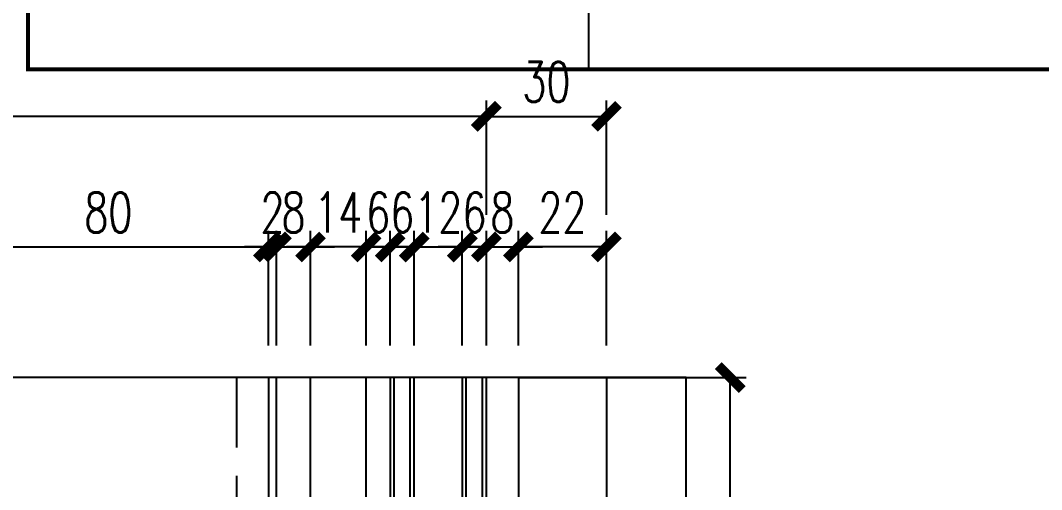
# Model space of a CAD drawing. Extents: x -160106 to 966792, y -663931 to 1550022.
# Drawn here: x -78122.8 to -77867.9, y -84914.1 to -84797 of the extents above; entities that cross this region are included whole.
import ezdxf
from ezdxf.enums import TextEntityAlignment as Align
from ezdxf.xclip import XClip

# ---------------------------------------------------------------- set-up
doc = ezdxf.new("R2010")
doc.units = 0
doc.linetypes.add('ZN-DASH', pattern=[0.35, 0.25, -0.1])
for name, color, linetype in [('!ZN1-填充-8', 8, 'Continuous'), ('!ZN3-玻璃幕墙-4', 4, 'Continuous'), ('!ZN5-钢材投影-40', 40, 'Continuous'), ('!ZN5-铝材投影-112', 112, 'Continuous'), ('!ZN6-虚线-8', 8, 'ZN-DASH'), ('0-cxFrame', 155, 'Continuous'), ('3符号', 173, 'Continuous'), ('DIM', 173, 'Continuous')]:
    doc.layers.add(name, color=color, linetype=linetype)
doc.layers.add('0-cxText', color=131, linetype='Continuous', lineweight=25)
doc.styles.add('cx_tuming', font='simhei.ttf')
doc.styles.add('cx_tuqian1', font='')
doc.styles.add('DHTEXT-1', font='ROMANS.shx', dxfattribs={"width": 0.7, "bigfont": 'CHINESE.shx'})
doc.styles.add('黑体', font='simhei.ttf', dxfattribs={"height": 12})
doc.styles.get('cx_tuqian1').set_extended_font_data('SimSun')
doc.dimstyles.new('ZN4', dxfattribs={"dimscale": 4, "dimtxt": 2.5, "dimasz": 1.5, "dimexe": 1, "dimexo": 2, "dimgap": 0.9, "dimtad": 1, "dimdec": 0, "dimdsep": 46, "dimtxsty": 'DHTEXT-1', "dimblk": 'ARCHTICK', "dimcen": 2.5, "dimclrd": 173, "dimclre": 173, "dimclrt": 7, "dimazin": 2, "dimtfac": 1, "dimtix": 1, "dimtmove": 2, "dimatfit": 3, "dimfxl": 0, "dimarcsym": 0})

# ---------------------------------------------------------------- blocks, each defined once
blk = doc.blocks.new('*U1405')
at = {"layer": '!ZN1-填充-8'}
for p, q in [((-23, 8), (-23, 531.91)), ((-19, 8), (-19, 531.91)), ((-5, 8), (-5, 531.91)), ((-1, 8), (-1, 531.91))]:
    blk.add_line(p, q, dxfattribs=at)
at = {"layer": '!ZN3-玻璃幕墙-4'}
for points in [[(-24, 531.91), (-24, 9), (-23, 8), (-19, 8), (-18, 9), (-18, 531.91)], [(-6, 531.91), (-6, 9), (-5, 8), (-1, 8), (0, 9), (0, 531.91)]]:
    blk.add_lwpolyline(points, dxfattribs=at)
at = {"layer": '!ZN5-钢材投影-40', "ltscale": 0.3}
blk.add_line((-54.4, 531.91), (-54.4, -900), dxfattribs=at)
at = {"layer": '!ZN5-铝材投影-112'}
for p, q in [((-52.4, 40), (-52.4, 531.91)), ((-43.9, 40), (-43.9, 531.91)), ((-30, 40), (-30, 531.91)), ((8, 531.91), (8, -900)), ((30, 531.91), (30, -900))]:
    blk.add_line(p, q, dxfattribs=at)
at = {"layer": '!ZN6-虚线-8', "color": 8, "linetype": 'ZN-DASH', "ltscale": 70}
blk.add_line((-62.4, 531.91), (-62.4, -900), dxfattribs=at)
blk = doc.blocks.new('20250828132035')
at = {"ltscale": 50}
blk.add_blockref('*U1405', (600, 7550), dxfattribs=at)
blk = doc.blocks.new('zjcx_lan_xinxi(Dragon)')
blk.add_line((7000, -17200), (0, -17200))
at = {"const_width": 25}
blk.add_lwpolyline([(0, -20700), (7000, -20700), (7000, 0), (0, 0)], close=True, dxfattribs=at)
for points in [[(0, -20700), (7000, -20700), (7000, -3200)], [(0, -20700), (7000, -20700)]]:
    blk.add_lwpolyline(points, dxfattribs=at)
blk = doc.blocks.new('T-信息(Dragon)')
at = {"layer": '0-cxFrame'}
blk.add_blockref('zjcx_lan_xinxi(Dragon)', (0, 0), dxfattribs=at)
blk = doc.blocks.new('TK22.A2 L(Dragon)')
at = {"layer": '0-cxFrame', "xscale": 0.01, "yscale": 0.01, "zscale": 0.01}
blk.add_blockref('T-信息(Dragon)', (-574, 410), dxfattribs=at)
at = {"style": '黑体', "flags": 4}
blk.add_attdef('图幅', text='', height=3.3, dxfattribs=at).set_placement((-40, 3), align=Align.RIGHT)
at = {"layer": '0-cxText', "flags": 4}
for tag, height, style, p in [('建设单位', 3.5, 'cx_tuming', (-45, 240)), ('项目名称', 3.5, 'cx_tuming', (-45, 210)), ('子项名称', 3.5, 'cx_tuming', (-45, 180)), ('工程编号', 3.3, 'cx_tuqian1', (-35, 165)), ('图名1', 3.5, 'cx_tuming', (-45, 87)), ('图名2', 3.5, 'cx_tuming', (-45, 79)), ('图名3', 3.5, 'cx_tuming', (-45, 71)), ('出图日期', 3.3, 'cx_tuqian1', (-39, 60)), ('专业', 3.3, 'cx_tuqian1', (-55, 52)), ('图号', 3.3, 'cx_tuqian1', (-55, 44)), ('版次', 3.3, 'cx_tuqian1', (-20, 44))]:
    blk.add_attdef(tag, text='', height=height, dxfattribs=dict(at, style=style)).set_placement(p, align=Align.MIDDLE)
at = {"layer": 'Defpoints', "color": 6, "flags": 4}
for tag, height, style, p in [('tufu', 3.3, '黑体', (-12, 12)), ('dwfname', 4, 'cx_tuqian1', (-80, 3))]:
    blk.add_attdef(tag, text='', height=height, dxfattribs=dict(at, style=style)).set_placement(p, align=Align.RIGHT)
blk = doc.blocks.new('_ArchTick')
at = {"color": 0, "linetype": 'ByBlock', "const_width": 0.4}
blk.add_lwpolyline([(-0.5, -0.5), (0.5, 0.5)], dxfattribs=at)
blk = doc.blocks.new('*D1470')
at = {"layer": 'Defpoints', "color": 0, "ltscale": 40, "transparency": 16777216}
for p in [(-78012.49, -84853.51), (-78012.49, -84886.11), (-78006.49, -84886.11)]:
    blk.add_point(p, dxfattribs=at)
at = {"layer": 'DIM', "color": 173, "linetype": 'ByBlock', "lineweight": -2, "ltscale": 40, "transparency": 16777216}
for p, q in [((-78012.49, -84878.11), (-78012.49, -84849.51)), ((-78006.49, -84878.11), (-78006.49, -84849.51)), ((-78012.49, -84853.51), (-78018.49, -84853.51)), ((-78006.49, -84853.51), (-78012.49, -84853.51)), ((-78006.49, -84853.51), (-78000.49, -84853.51))]:
    blk.add_line(p, q, dxfattribs=at)
at = {"layer": 'DIM', "color": 173, "lineweight": -2, "ltscale": 40, "transparency": 16777216, "xscale": 6, "yscale": 6, "zscale": 6}
blk.add_blockref('_ArchTick', (-78012.49, -84853.51), dxfattribs=at)
at = {"layer": 'DIM', "color": 173, "lineweight": -2, "ltscale": 40, "transparency": 16777216, "xscale": 6, "yscale": 6, "zscale": 6, "rotation": 180}
blk.add_blockref('_ArchTick', (-78006.49, -84853.51), dxfattribs=at)
at = {"layer": 'DIM', "color": 7, "ltscale": 40, "transparency": 16777216, "insert": (-78009.49, -84844.91), "char_height": 10, "attachment_point": 5, "style": 'DHTEXT-1'}
blk.add_mtext('6', dxfattribs=at)
blk = doc.blocks.new('*D1471')
at = {"layer": 'Defpoints', "color": 0, "ltscale": 40, "transparency": 16777216}
for p in [(-78012.49, -84853.51), (-78024.49, -84886.11), (-78012.49, -84886.11)]:
    blk.add_point(p, dxfattribs=at)
at = {"layer": 'DIM', "color": 173, "linetype": 'ByBlock', "lineweight": -2, "ltscale": 40, "transparency": 16777216}
for p, q in [((-78024.49, -84878.11), (-78024.49, -84849.51)), ((-78012.49, -84878.11), (-78012.49, -84849.51)), ((-78024.49, -84853.51), (-78030.49, -84853.51)), ((-78024.49, -84853.51), (-78012.49, -84853.51)), ((-78012.49, -84853.51), (-78006.49, -84853.51))]:
    blk.add_line(p, q, dxfattribs=at)
at = {"layer": 'DIM', "color": 173, "lineweight": -2, "ltscale": 40, "transparency": 16777216, "xscale": 6, "yscale": 6, "zscale": 6}
blk.add_blockref('_ArchTick', (-78024.49, -84853.51), dxfattribs=at)
at = {"layer": 'DIM', "color": 173, "lineweight": -2, "ltscale": 40, "transparency": 16777216, "xscale": 6, "yscale": 6, "zscale": 6, "rotation": 180}
blk.add_blockref('_ArchTick', (-78012.49, -84853.51), dxfattribs=at)
at = {"layer": 'DIM', "color": 7, "ltscale": 40, "transparency": 16777216, "insert": (-78018.49, -84844.91), "char_height": 10, "attachment_point": 5, "style": 'DHTEXT-1'}
blk.add_mtext('12', dxfattribs=at)
blk = doc.blocks.new('*D1472')
at = {"layer": 'Defpoints', "color": 0, "ltscale": 40, "transparency": 16777216}
for p in [(-78030.49, -84853.51), (-78030.49, -84886.11), (-78024.49, -84886.11)]:
    blk.add_point(p, dxfattribs=at)
at = {"layer": 'DIM', "color": 173, "linetype": 'ByBlock', "lineweight": -2, "ltscale": 40, "transparency": 16777216}
for p, q in [((-78030.49, -84878.11), (-78030.49, -84849.51)), ((-78024.49, -84878.11), (-78024.49, -84849.51)), ((-78030.49, -84853.51), (-78036.49, -84853.51)), ((-78024.49, -84853.51), (-78030.49, -84853.51)), ((-78024.49, -84853.51), (-78018.49, -84853.51))]:
    blk.add_line(p, q, dxfattribs=at)
at = {"layer": 'DIM', "color": 173, "lineweight": -2, "ltscale": 40, "transparency": 16777216, "xscale": 6, "yscale": 6, "zscale": 6}
blk.add_blockref('_ArchTick', (-78030.49, -84853.51), dxfattribs=at)
at = {"layer": 'DIM', "color": 173, "lineweight": -2, "ltscale": 40, "transparency": 16777216, "xscale": 6, "yscale": 6, "zscale": 6, "rotation": 180}
blk.add_blockref('_ArchTick', (-78024.49, -84853.51), dxfattribs=at)
at = {"layer": 'DIM', "color": 7, "ltscale": 40, "transparency": 16777216, "insert": (-78027.49, -84844.91), "char_height": 10, "attachment_point": 5, "style": 'DHTEXT-1'}
blk.add_mtext('6', dxfattribs=at)
blk = doc.blocks.new('*D1473')
at = {"layer": 'Defpoints', "color": 0, "ltscale": 40, "transparency": 16777216}
for p in [(-78030.49, -84853.51), (-78036.49, -84886.11), (-78030.49, -84886.11)]:
    blk.add_point(p, dxfattribs=at)
at = {"layer": 'DIM', "color": 173, "linetype": 'ByBlock', "lineweight": -2, "ltscale": 40, "transparency": 16777216}
for p, q in [((-78036.49, -84878.11), (-78036.49, -84849.51)), ((-78030.49, -84878.11), (-78030.49, -84849.51)), ((-78036.49, -84853.51), (-78042.49, -84853.51)), ((-78036.49, -84853.51), (-78030.49, -84853.51)), ((-78030.49, -84853.51), (-78024.49, -84853.51))]:
    blk.add_line(p, q, dxfattribs=at)
at = {"layer": 'DIM', "color": 173, "lineweight": -2, "ltscale": 40, "transparency": 16777216, "xscale": 6, "yscale": 6, "zscale": 6}
blk.add_blockref('_ArchTick', (-78036.49, -84853.51), dxfattribs=at)
at = {"layer": 'DIM', "color": 173, "lineweight": -2, "ltscale": 40, "transparency": 16777216, "xscale": 6, "yscale": 6, "zscale": 6, "rotation": 180}
blk.add_blockref('_ArchTick', (-78030.49, -84853.51), dxfattribs=at)
at = {"layer": 'DIM', "color": 7, "ltscale": 40, "transparency": 16777216, "insert": (-78033.49, -84844.91), "char_height": 10, "attachment_point": 5, "style": 'DHTEXT-1'}
blk.add_mtext('6', dxfattribs=at)
blk = doc.blocks.new('*D1474')
at = {"layer": 'Defpoints', "color": 0, "ltscale": 40, "transparency": 16777216}
for p in [(-78050.39, -84853.51), (-78050.39, -84886.11), (-78036.49, -84886.11)]:
    blk.add_point(p, dxfattribs=at)
at = {"layer": 'DIM', "color": 173, "linetype": 'ByBlock', "lineweight": -2, "ltscale": 40, "transparency": 16777216}
for p, q in [((-78050.39, -84878.11), (-78050.39, -84849.51)), ((-78036.49, -84878.11), (-78036.49, -84849.51)), ((-78050.39, -84853.51), (-78056.39, -84853.51)), ((-78036.49, -84853.51), (-78050.39, -84853.51)), ((-78036.49, -84853.51), (-78030.49, -84853.51))]:
    blk.add_line(p, q, dxfattribs=at)
at = {"layer": 'DIM', "color": 173, "lineweight": -2, "ltscale": 40, "transparency": 16777216, "xscale": 6, "yscale": 6, "zscale": 6}
blk.add_blockref('_ArchTick', (-78050.39, -84853.51), dxfattribs=at)
at = {"layer": 'DIM', "color": 173, "lineweight": -2, "ltscale": 40, "transparency": 16777216, "xscale": 6, "yscale": 6, "zscale": 6, "rotation": 180}
blk.add_blockref('_ArchTick', (-78036.49, -84853.51), dxfattribs=at)
at = {"layer": 'DIM', "color": 7, "ltscale": 40, "transparency": 16777216, "insert": (-78043.44, -84844.91), "char_height": 10, "attachment_point": 5, "style": 'DHTEXT-1'}
blk.add_mtext('14', dxfattribs=at)
blk = doc.blocks.new('*D1475')
at = {"layer": 'Defpoints', "color": 0, "ltscale": 40, "transparency": 16777216}
for p in [(-78050.39, -84853.51), (-78058.89, -84886.11), (-78050.39, -84886.11)]:
    blk.add_point(p, dxfattribs=at)
at = {"layer": 'DIM', "color": 173, "linetype": 'ByBlock', "lineweight": -2, "ltscale": 40, "transparency": 16777216}
for p, q in [((-78058.89, -84878.11), (-78058.89, -84849.51)), ((-78050.39, -84878.11), (-78050.39, -84849.51)), ((-78058.89, -84853.51), (-78064.89, -84853.51)), ((-78058.89, -84853.51), (-78050.39, -84853.51)), ((-78050.39, -84853.51), (-78044.39, -84853.51))]:
    blk.add_line(p, q, dxfattribs=at)
at = {"layer": 'DIM', "color": 173, "lineweight": -2, "ltscale": 40, "transparency": 16777216, "xscale": 6, "yscale": 6, "zscale": 6}
blk.add_blockref('_ArchTick', (-78058.89, -84853.51), dxfattribs=at)
at = {"layer": 'DIM', "color": 173, "lineweight": -2, "ltscale": 40, "transparency": 16777216, "xscale": 6, "yscale": 6, "zscale": 6, "rotation": 180}
blk.add_blockref('_ArchTick', (-78050.39, -84853.51), dxfattribs=at)
at = {"layer": 'DIM', "color": 7, "ltscale": 40, "transparency": 16777216, "insert": (-78054.64, -84844.91), "char_height": 10, "attachment_point": 5, "style": 'DHTEXT-1'}
blk.add_mtext('8', dxfattribs=at)
blk = doc.blocks.new('*D1476')
at = {"layer": 'Defpoints', "color": 0, "ltscale": 40, "transparency": 16777216}
for p in [(-78060.89, -84853.51), (-78060.89, -84886.11), (-78058.89, -84886.11)]:
    blk.add_point(p, dxfattribs=at)
at = {"layer": 'DIM', "color": 173, "linetype": 'ByBlock', "lineweight": -2, "ltscale": 40, "transparency": 16777216}
for p, q in [((-78060.89, -84878.11), (-78060.89, -84849.51)), ((-78058.89, -84878.11), (-78058.89, -84849.51)), ((-78060.89, -84853.51), (-78066.89, -84853.51)), ((-78058.89, -84853.51), (-78060.89, -84853.51)), ((-78058.89, -84853.51), (-78052.89, -84853.51))]:
    blk.add_line(p, q, dxfattribs=at)
at = {"layer": 'DIM', "color": 173, "lineweight": -2, "ltscale": 40, "transparency": 16777216, "xscale": 6, "yscale": 6, "zscale": 6}
blk.add_blockref('_ArchTick', (-78060.89, -84853.51), dxfattribs=at)
at = {"layer": 'DIM', "color": 173, "lineweight": -2, "ltscale": 40, "transparency": 16777216, "xscale": 6, "yscale": 6, "zscale": 6, "rotation": 180}
blk.add_blockref('_ArchTick', (-78058.89, -84853.51), dxfattribs=at)
at = {"layer": 'DIM', "color": 7, "ltscale": 40, "transparency": 16777216, "insert": (-78059.89, -84844.91), "char_height": 10, "attachment_point": 5, "style": 'DHTEXT-1'}
blk.add_mtext('2', dxfattribs=at)
blk = doc.blocks.new('*D1477')
at = {"layer": 'Defpoints', "color": 0, "ltscale": 40, "transparency": 16777216}
for p in [(-77998.49, -84853.51), (-78006.49, -84886.11), (-77998.49, -84886.11)]:
    blk.add_point(p, dxfattribs=at)
at = {"layer": 'DIM', "color": 173, "linetype": 'ByBlock', "lineweight": -2, "ltscale": 40, "transparency": 16777216}
for p, q in [((-78006.49, -84878.11), (-78006.49, -84849.51)), ((-77998.49, -84878.11), (-77998.49, -84849.51)), ((-78006.49, -84853.51), (-78012.49, -84853.51)), ((-78006.49, -84853.51), (-77998.49, -84853.51)), ((-77998.49, -84853.51), (-77992.49, -84853.51))]:
    blk.add_line(p, q, dxfattribs=at)
at = {"layer": 'DIM', "color": 173, "lineweight": -2, "ltscale": 40, "transparency": 16777216, "xscale": 6, "yscale": 6, "zscale": 6}
blk.add_blockref('_ArchTick', (-78006.49, -84853.51), dxfattribs=at)
at = {"layer": 'DIM', "color": 173, "lineweight": -2, "ltscale": 40, "transparency": 16777216, "xscale": 6, "yscale": 6, "zscale": 6, "rotation": 180}
blk.add_blockref('_ArchTick', (-77998.49, -84853.51), dxfattribs=at)
at = {"layer": 'DIM', "color": 7, "ltscale": 40, "transparency": 16777216, "insert": (-78002.49, -84844.91), "char_height": 10, "attachment_point": 5, "style": 'DHTEXT-1'}
blk.add_mtext('8', dxfattribs=at)
blk = doc.blocks.new('*D1478')
at = {"layer": 'Defpoints', "color": 0, "ltscale": 40, "transparency": 16777216}
for p in [(-77998.49, -84853.51), (-77998.49, -84886.11), (-77976.49, -84886.11)]:
    blk.add_point(p, dxfattribs=at)
at = {"layer": 'DIM', "color": 173, "linetype": 'ByBlock', "lineweight": -2, "ltscale": 40, "transparency": 16777216}
for p, q in [((-77998.49, -84878.11), (-77998.49, -84849.51)), ((-77976.49, -84878.11), (-77976.49, -84849.51)), ((-77976.49, -84853.51), (-77998.49, -84853.51))]:
    blk.add_line(p, q, dxfattribs=at)
at = {"layer": 'DIM', "color": 173, "lineweight": -2, "ltscale": 40, "transparency": 16777216, "xscale": 6, "yscale": 6, "zscale": 6, "rotation": 180}
blk.add_blockref('_ArchTick', (-77998.49, -84853.51), dxfattribs=at)
at = {"layer": 'DIM', "color": 173, "lineweight": -2, "ltscale": 40, "transparency": 16777216, "xscale": 6, "yscale": 6, "zscale": 6}
blk.add_blockref('_ArchTick', (-77976.49, -84853.51), dxfattribs=at)
at = {"layer": 'DIM', "color": 7, "ltscale": 40, "transparency": 16777216, "insert": (-77987.49, -84844.91), "char_height": 10, "attachment_point": 5, "style": 'DHTEXT-1'}
blk.add_mtext('22', dxfattribs=at)
blk = doc.blocks.new('*D1479')
at = {"layer": 'Defpoints', "color": 0, "ltscale": 40, "transparency": 16777216}
for p in [(-78306.49, -84820.91), (-78306.49, -84853.51), (-78006.49, -84853.51)]:
    blk.add_point(p, dxfattribs=at)
at = {"layer": 'DIM', "color": 173, "linetype": 'ByBlock', "lineweight": -2, "ltscale": 40, "transparency": 16777216}
for p, q in [((-78306.49, -84845.51), (-78306.49, -84816.91)), ((-78006.49, -84845.51), (-78006.49, -84816.91)), ((-78006.49, -84820.91), (-78306.49, -84820.91))]:
    blk.add_line(p, q, dxfattribs=at)
at = {"layer": 'DIM', "color": 173, "lineweight": -2, "ltscale": 40, "transparency": 16777216, "xscale": 6, "yscale": 6, "zscale": 6, "rotation": 180}
blk.add_blockref('_ArchTick', (-78306.49, -84820.91), dxfattribs=at)
at = {"layer": 'DIM', "color": 173, "lineweight": -2, "ltscale": 40, "transparency": 16777216, "xscale": 6, "yscale": 6, "zscale": 6}
blk.add_blockref('_ArchTick', (-78006.49, -84820.91), dxfattribs=at)
at = {"layer": 'DIM', "color": 7, "ltscale": 40, "transparency": 16777216, "insert": (-78156.49, -84812.31), "char_height": 10, "attachment_point": 5, "style": 'DHTEXT-1'}
blk.add_mtext('300', dxfattribs=at)
blk = doc.blocks.new('*D1480')
at = {"layer": 'Defpoints', "color": 0, "ltscale": 40, "transparency": 16777216}
for p in [(-77976.49, -84820.91), (-78006.49, -84853.51), (-77976.49, -84853.51)]:
    blk.add_point(p, dxfattribs=at)
at = {"layer": 'DIM', "color": 173, "linetype": 'ByBlock', "lineweight": -2, "ltscale": 40, "transparency": 16777216}
for p, q in [((-78006.49, -84845.51), (-78006.49, -84816.91)), ((-77976.49, -84845.51), (-77976.49, -84816.91)), ((-78006.49, -84820.91), (-77976.49, -84820.91))]:
    blk.add_line(p, q, dxfattribs=at)
at = {"layer": 'DIM', "color": 173, "lineweight": -2, "ltscale": 40, "transparency": 16777216, "xscale": 6, "yscale": 6, "zscale": 6, "rotation": 180}
blk.add_blockref('_ArchTick', (-78006.49, -84820.91), dxfattribs=at)
at = {"layer": 'DIM', "color": 173, "lineweight": -2, "ltscale": 40, "transparency": 16777216, "xscale": 6, "yscale": 6, "zscale": 6}
blk.add_blockref('_ArchTick', (-77976.49, -84820.91), dxfattribs=at)
at = {"layer": 'DIM', "color": 7, "ltscale": 40, "transparency": 16777216, "insert": (-77991.49, -84812.31), "char_height": 10, "attachment_point": 5, "style": 'DHTEXT-1'}
blk.add_mtext('30', dxfattribs=at)
blk = doc.blocks.new('*D1482')
at = {"layer": 'Defpoints', "color": 0, "ltscale": 40, "transparency": 16777216}
for p in [(-78060.89, -84853.51), (-78140.89, -84886.11), (-78060.89, -84886.11)]:
    blk.add_point(p, dxfattribs=at)
at = {"layer": 'DIM', "color": 173, "linetype": 'ByBlock', "lineweight": -2, "ltscale": 40, "transparency": 16777216}
for p, q in [((-78140.89, -84878.11), (-78140.89, -84849.51)), ((-78060.89, -84878.11), (-78060.89, -84849.51)), ((-78140.89, -84853.51), (-78060.89, -84853.51))]:
    blk.add_line(p, q, dxfattribs=at)
at = {"layer": 'DIM', "color": 173, "lineweight": -2, "ltscale": 40, "transparency": 16777216, "xscale": 6, "yscale": 6, "zscale": 6, "rotation": 180}
blk.add_blockref('_ArchTick', (-78140.89, -84853.51), dxfattribs=at)
at = {"layer": 'DIM', "color": 173, "lineweight": -2, "ltscale": 40, "transparency": 16777216, "xscale": 6, "yscale": 6, "zscale": 6}
blk.add_blockref('_ArchTick', (-78060.89, -84853.51), dxfattribs=at)
at = {"layer": 'DIM', "color": 7, "ltscale": 40, "transparency": 16777216, "insert": (-78100.89, -84844.91), "char_height": 10, "attachment_point": 5, "style": 'DHTEXT-1'}
blk.add_mtext('80', dxfattribs=at)
blk = doc.blocks.new('*D1483')
at = {"layer": 'Defpoints', "color": 0, "ltscale": 40, "transparency": 16777216}
for p in [(-78006.49, -84886.11), (-77945.61, -84886.11), (-78006.49, -85149.96)]:
    blk.add_point(p, dxfattribs=at)
at = {"layer": 'DIM', "color": 173, "linetype": 'ByBlock', "lineweight": -2, "ltscale": 40, "transparency": 16777216}
for p, q in [((-77998.49, -84886.11), (-77941.61, -84886.11)), ((-77945.61, -85149.96), (-77945.61, -84886.11)), ((-77998.49, -85149.96), (-77941.61, -85149.96))]:
    blk.add_line(p, q, dxfattribs=at)
at = {"layer": 'DIM', "color": 173, "lineweight": -2, "ltscale": 40, "transparency": 16777216, "xscale": 6, "yscale": 6, "zscale": 6}
for p, rotation in [((-77945.61, -84886.11), 90), ((-77945.61, -85149.96), 270)]:
    blk.add_blockref('_ArchTick', p, dxfattribs=dict(at, rotation=rotation))
at = {"layer": 'DIM', "color": 7, "ltscale": 40, "transparency": 16777216, "insert": (-77954.21, -85018.04), "char_height": 10, "attachment_point": 5, "rotation": 90, "style": 'DHTEXT-1'}
blk.add_mtext('DIM', dxfattribs=at)

msp = doc.modelspace()

# ---------------------------------------------------------------- block references
at = {"ltscale": 50}
ref = msp.add_blockref('20250828132035', (-78606.49, -92699.96), dxfattribs=at)
XClip(ref).set_block_clipping_path([(-212.7131614868, 6207.8567009832), (649.8650869959, 7813.8519071587)])

# ---------------------------------------------------------------- dimensions: what is measured, and where the dimension line sits
at = {"layer": 'DIM', "ltscale": 40}
for base, p2, picture, middle in [((-78306.49, -84820.91), (-78306.49, -84853.51), '*D1479', (-78156.49, -84812.31)), ((-77976.49, -84820.91), (-77976.49, -84853.51), '*D1480', (-77991.49, -84812.31))]:
    dim = msp.add_linear_dim(base=base, p1=(-78006.49, -84853.51), p2=p2, dimstyle='ZN4', dxfattribs=at)
    dim.commit()
    dim.dimension.update_dxf_attribs({"geometry": picture, "text_midpoint": middle})

# ---------------------------------------------------------------- next in the draw order: linework, layer by layer
at = {"layer": '3符号'}
msp.add_lwpolyline([(-77966.89, -84886.11), (-78389.05, -84886.11), (-78391.05, -84894.11), (-78395.05, -84878.11), (-78397.05, -84886.11), (-78819.2, -84886.11)], dxfattribs=at)

# ---------------------------------------------------------------- next in the draw order: block references
at = {"layer": '0-cxFrame', "xscale": 4, "yscale": 4, "zscale": 4, "rotation": 270}
msp.add_blockref('TK22.A2 L(Dragon)', (-78932.94, -86825.19), dxfattribs=at)

# ---------------------------------------------------------------- next in the draw order: dimensions: what is measured, and where the dimension line sits
at = {"layer": 'DIM', "ltscale": 40}
for base, p1, p2, picture, middle in [((-78060.89, -84853.51), (-78140.89, -84886.11), (-78060.89, -84886.11), '*D1482', (-78100.89, -84844.91)), ((-78060.89, -84853.51), (-78058.89, -84886.11), (-78060.89, -84886.11), '*D1476', (-78059.89, -84844.91)), ((-78050.39155, -84853.50989), (-78058.89152, -84886.1115), (-78050.39155, -84886.1115), '*D1475', (-78054.64153, -84844.90989)), ((-78050.39, -84853.51), (-78036.49, -84886.11), (-78050.39, -84886.11), '*D1474', (-78043.44, -84844.91)), ((-78030.49, -84853.51), (-78036.49, -84886.11), (-78030.49, -84886.11), '*D1473', (-78033.49, -84844.91)), ((-78030.49, -84853.51), (-78024.49, -84886.11), (-78030.49, -84886.11), '*D1472', (-78027.49, -84844.91)), ((-78012.49, -84853.51), (-78024.49, -84886.11), (-78012.49, -84886.11), '*D1471', (-78018.49, -84844.91)), ((-78012.49, -84853.51), (-78006.49, -84886.11), (-78012.49, -84886.11), '*D1470', (-78009.49, -84844.91)), ((-77998.49, -84853.51), (-78006.49, -84886.11), (-77998.49, -84886.11), '*D1477', (-78002.49, -84844.91)), ((-77998.49, -84853.51), (-77976.49, -84886.11), (-77998.49, -84886.11), '*D1478', (-77987.49, -84844.91))]:
    dim = msp.add_linear_dim(base=base, p1=p1, p2=p2, dimstyle='ZN4', dxfattribs=at)
    dim.commit()
    dim.dimension.update_dxf_attribs({"geometry": picture, "text_midpoint": middle})
dim = msp.add_linear_dim(base=(-77945.61, -84886.11), p1=(-78006.49, -85149.96), p2=(-78006.49, -84886.11), angle=90, text='DIM', dimstyle='ZN4', dxfattribs=at)
dim.commit()
dim.dimension.update_dxf_attribs({"geometry": '*D1483', "text_midpoint": (-77954.21, -85018.04)})

doc.saveas('drawing.dxf')
